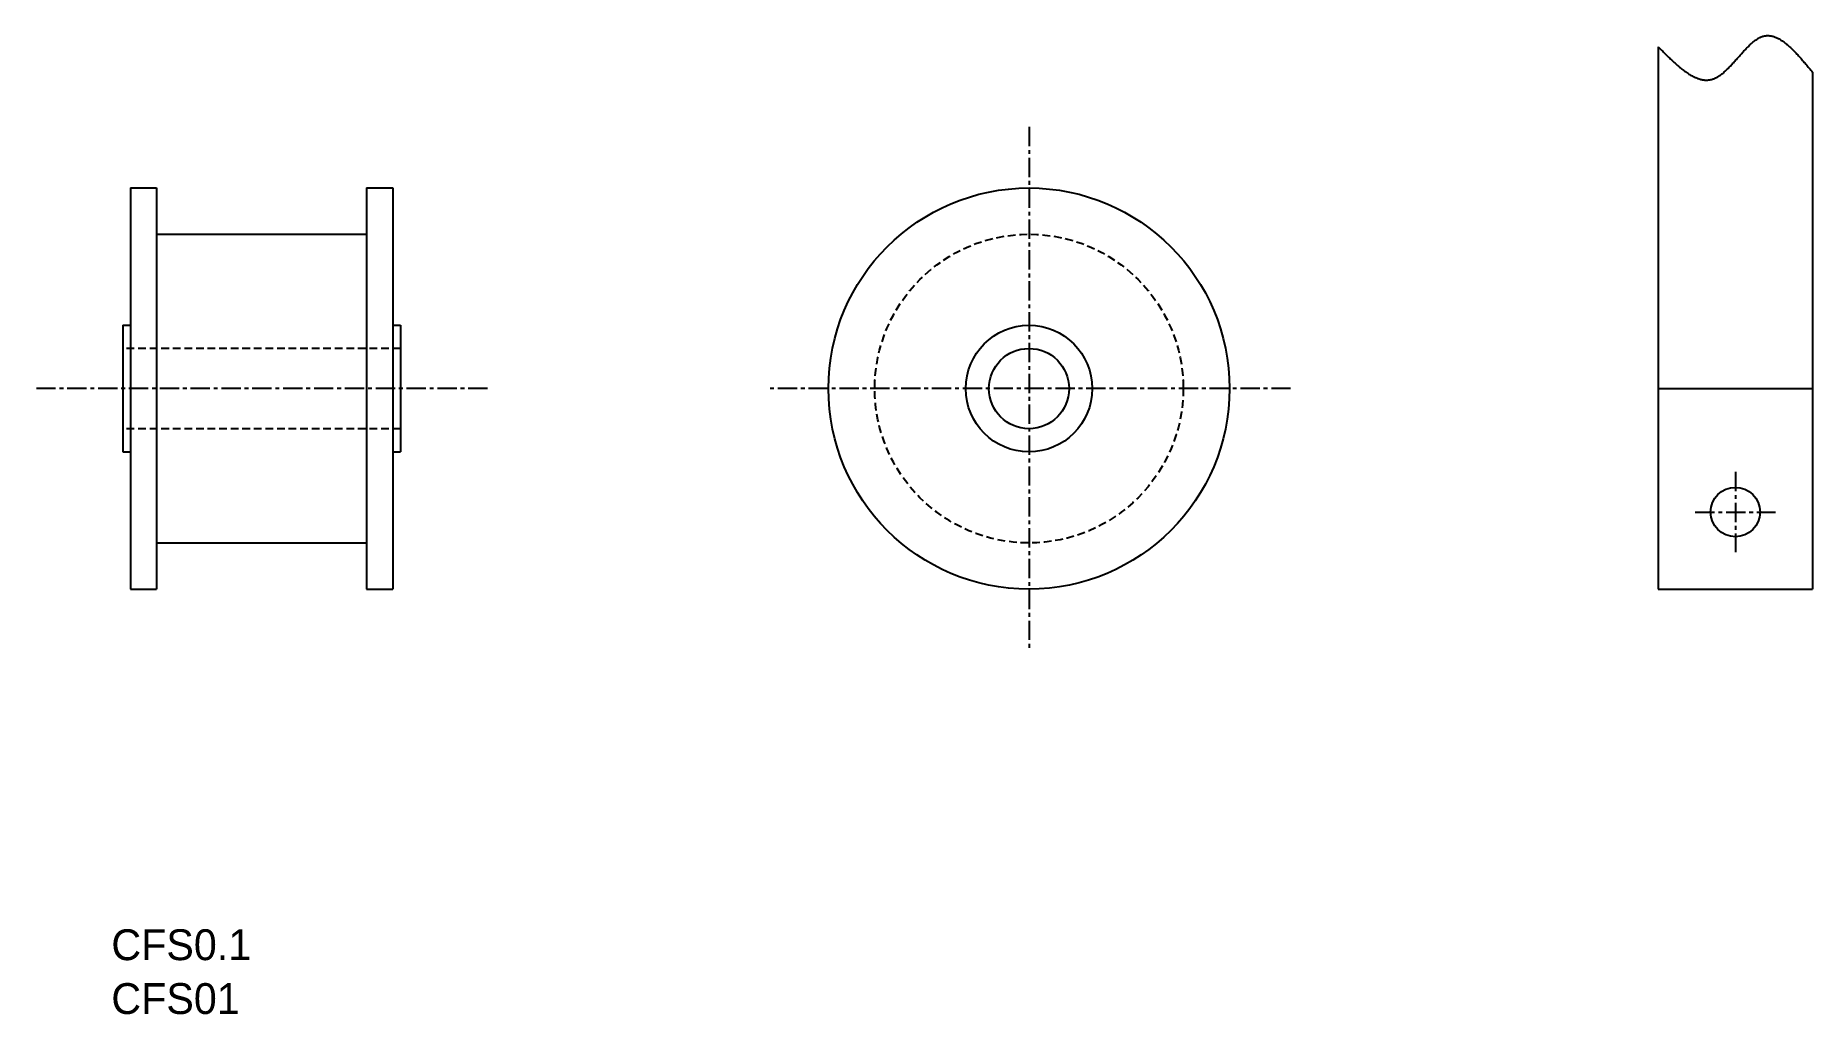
# Model space of a CAD drawing. Extents: x 91 to 207, y 87 to 150.
import ezdxf

# ---------------------------------------------------------------- set-up
doc = ezdxf.new("R2010")
doc.units = 0
doc.linetypes.add('CENTER', pattern=[2, 1.25, -0.25, 0.25, -0.25])
doc.linetypes.add('DASHED', pattern=[0.75, 0.5, -0.25])
doc.layers.get('0').update_dxf_attribs({"linetype": 'CONTINUOUS'})
doc.layers.add('CENTER', color=1, linetype='CENTER')

msp = doc.modelspace()

# ---------------------------------------------------------------- linework, layer by layer
at = {"color": 7, "linetype": 'CONTINUOUS'}
for p, q in [((196.68, 149.69), (196.68, 114.54)), ((206.68, 148.05), (206.68, 114.54)), ((97.64, 140.54), (97.64, 114.54)), ((97.64, 140.54), (99.33, 140.54)), ((99.33, 140.54), (99.33, 114.54)), ((112.94, 140.54), (112.94, 114.54)), ((112.94, 140.54), (114.64, 140.54)), ((114.64, 140.54), (114.64, 114.54)), ((99.33, 137.54), (112.94, 137.54)), ((97.14, 131.64), (97.14, 123.44)), ((97.14, 131.64), (97.64, 131.64)), ((114.64, 131.64), (115.14, 131.64)), ((115.14, 131.64), (115.14, 123.44)), ((196.68, 127.54), (206.68, 127.54)), ((97.14, 123.44), (97.64, 123.44)), ((114.64, 123.44), (115.14, 123.44)), ((99.33, 117.54), (112.94, 117.54)), ((97.64, 114.54), (99.33, 114.54)), ((112.94, 114.54), (114.64, 114.54)), ((196.68, 114.54), (206.68, 114.54))]:
    msp.add_line(p, q, dxfattribs=at)
at = {"color": 3, "linetype": 'DASHED'}
for p, q in [((115.14, 130.14), (97.14, 130.14)), ((115.14, 124.94), (97.14, 124.94))]:
    msp.add_line(p, q, dxfattribs=at)
at = {"color": 7}
msp.add_polyline3d([(196.68, 149.69, 0), (196.74, 149.63, 0), (196.79, 149.57, 0), (196.85, 149.51, 0), (196.91, 149.46, 0), (196.97, 149.4, 0), (197.02, 149.34, 0), (197.08, 149.28, 0), (197.14, 149.23, 0), (197.2, 149.17, 0), (197.25, 149.11, 0), (197.31, 149.06, 0), (197.37, 149, 0), (197.43, 148.95, 0), (197.48, 148.89, 0), (197.54, 148.84, 0), (197.6, 148.79, 0), (197.65, 148.73, 0), (197.71, 148.68, 0), (197.77, 148.63, 0), (197.83, 148.58, 0), (197.88, 148.53, 0), (197.94, 148.48, 0), (198, 148.43, 0), (198.05, 148.38, 0), (198.11, 148.34, 0), (198.17, 148.29, 0), (198.22, 148.24, 0), (198.28, 148.2, 0), (198.34, 148.16, 0), (198.39, 148.12, 0), (198.45, 148.08, 0), (198.5, 148.04, 0), (198.56, 148, 0), (198.62, 147.96, 0), (198.67, 147.92, 0), (198.73, 147.89, 0), (198.78, 147.86, 0), (198.84, 147.83, 0), (198.9, 147.8, 0), (198.95, 147.77, 0), (199.01, 147.74, 0), (199.06, 147.71, 0), (199.12, 147.69, 0), (199.17, 147.67, 0), (199.23, 147.64, 0), (199.28, 147.63, 0), (199.34, 147.61, 0), (199.39, 147.59, 0), (199.44, 147.58, 0), (199.5, 147.57, 0), (199.55, 147.55, 0), (199.61, 147.55, 0), (199.66, 147.54, 0), (199.71, 147.53, 0), (199.77, 147.53, 0), (199.82, 147.53, 0), (199.88, 147.53, 0), (199.93, 147.54, 0), (199.98, 147.54, 0), (200.03, 147.55, 0), (200.09, 147.56, 0), (200.14, 147.57, 0), (200.19, 147.59, 0), (200.24, 147.61, 0), (200.3, 147.62, 0), (200.35, 147.65, 0), (200.4, 147.67, 0), (200.45, 147.7, 0), (200.5, 147.72, 0), (200.55, 147.75, 0), (200.6, 147.79, 0), (200.66, 147.82, 0), (200.71, 147.85, 0), (200.76, 147.89, 0), (200.81, 147.93, 0), (200.86, 147.97, 0), (200.91, 148.01, 0), (200.96, 148.06, 0), (201.01, 148.1, 0), (201.06, 148.15, 0), (201.11, 148.19, 0), (201.16, 148.24, 0), (201.21, 148.29, 0), (201.26, 148.34, 0), (201.31, 148.39, 0), (201.36, 148.44, 0), (201.41, 148.49, 0), (201.45, 148.54, 0), (201.5, 148.6, 0), (201.55, 148.65, 0), (201.6, 148.71, 0), (201.65, 148.76, 0), (201.7, 148.82, 0), (201.75, 148.87, 0), (201.8, 148.93, 0), (201.85, 148.98, 0), (201.9, 149.04, 0), (201.94, 149.09, 0), (201.99, 149.15, 0), (202.04, 149.2, 0), (202.09, 149.26, 0), (202.14, 149.31, 0), (202.19, 149.36, 0), (202.24, 149.42, 0), (202.29, 149.47, 0), (202.33, 149.52, 0), (202.38, 149.57, 0), (202.43, 149.62, 0), (202.48, 149.67, 0), (202.53, 149.72, 0), (202.58, 149.77, 0), (202.63, 149.82, 0), (202.67, 149.86, 0), (202.72, 149.91, 0), (202.77, 149.95, 0), (202.82, 149.99, 0), (202.87, 150.03, 0), (202.92, 150.07, 0), (202.97, 150.11, 0), (203.02, 150.14, 0), (203.07, 150.17, 0), (203.12, 150.21, 0), (203.16, 150.24, 0), (203.21, 150.26, 0), (203.26, 150.29, 0), (203.31, 150.31, 0), (203.36, 150.33, 0), (203.41, 150.35, 0), (203.46, 150.37, 0), (203.51, 150.38, 0), (203.56, 150.4, 0), (203.61, 150.4, 0), (203.66, 150.41, 0), (203.71, 150.42, 0), (203.76, 150.42, 0), (203.81, 150.42, 0), (203.86, 150.42, 0), (203.91, 150.41, 0), (203.96, 150.4, 0), (204.01, 150.4, 0), (204.07, 150.38, 0), (204.12, 150.37, 0), (204.17, 150.36, 0), (204.22, 150.34, 0), (204.27, 150.32, 0), (204.32, 150.3, 0), (204.37, 150.28, 0), (204.42, 150.25, 0), (204.48, 150.22, 0), (204.53, 150.2, 0), (204.58, 150.17, 0), (204.63, 150.13, 0), (204.68, 150.1, 0), (204.73, 150.07, 0), (204.79, 150.03, 0), (204.84, 149.99, 0), (204.89, 149.95, 0), (204.94, 149.91, 0), (204.99, 149.87, 0), (205.05, 149.83, 0), (205.1, 149.78, 0), (205.15, 149.74, 0), (205.2, 149.69, 0), (205.25, 149.64, 0), (205.31, 149.59, 0), (205.36, 149.54, 0), (205.41, 149.49, 0), (205.46, 149.44, 0), (205.52, 149.38, 0), (205.57, 149.33, 0), (205.62, 149.27, 0), (205.67, 149.22, 0), (205.73, 149.16, 0), (205.78, 149.1, 0), (205.83, 149.05, 0), (205.89, 148.99, 0), (205.94, 148.93, 0), (205.99, 148.87, 0), (206.04, 148.81, 0), (206.1, 148.74, 0), (206.15, 148.68, 0), (206.2, 148.62, 0), (206.26, 148.56, 0), (206.31, 148.5, 0), (206.36, 148.43, 0), (206.41, 148.37, 0), (206.47, 148.31, 0), (206.52, 148.24, 0), (206.57, 148.18, 0), (206.63, 148.11, 0), (206.68, 148.05, 0)], dxfattribs=at)
at = {"color": 7, "linetype": 'CONTINUOUS'}
for centre, radius in [((155.89, 127.54), 13), ((155.89, 127.54), 4.1), ((155.89, 127.54), 2.6), ((201.68, 119.54), 1.6)]:
    msp.add_circle(centre, radius, dxfattribs=at)
at = {"color": 3, "linetype": 'DASHED'}
msp.add_circle((155.89, 127.54), 10, dxfattribs=at)
at = {"layer": 'CENTER', "color": 1, "linetype": 'CENTER'}
for p, q in [((155.89, 144.5), (155.89, 110.59)), ((120.79, 127.54), (91.49, 127.54)), ((172.85, 127.54), (138.93, 127.54)), ((201.68, 122.14), (201.68, 116.94)), ((199.08, 119.54), (204.28, 119.54))]:
    msp.add_line(p, q, dxfattribs=at)

# ---------------------------------------------------------------- texts
for s, p in [('CFS0.1', (96.4, 90.5)), ('CFS01', (96.4, 87.01))]:
    msp.add_text(s, height=2).set_placement(p)

doc.saveas('drawing.dxf')
